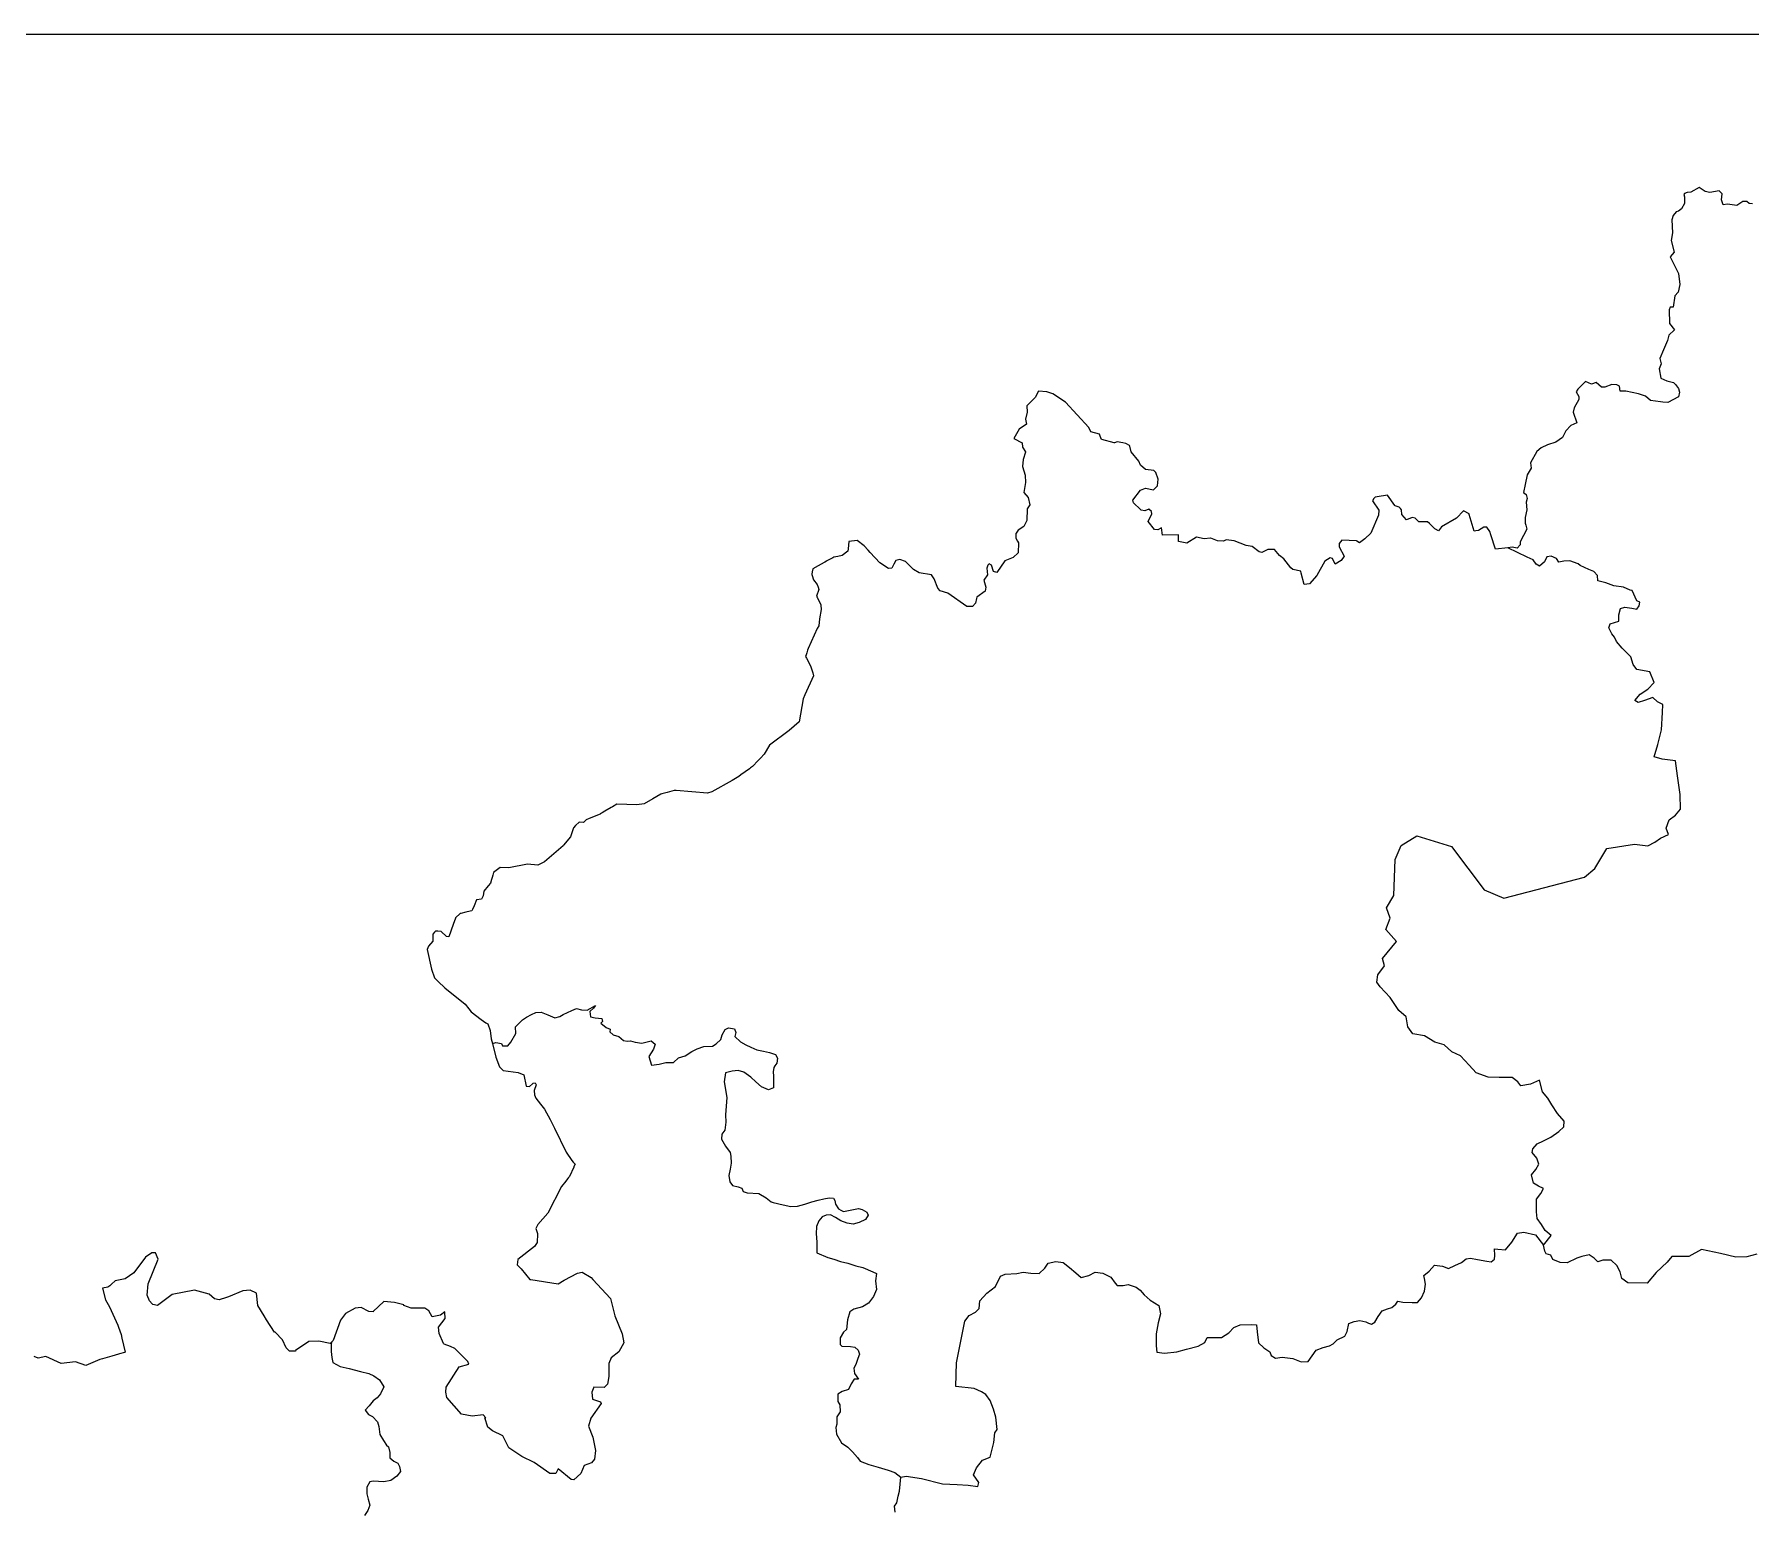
# Model space of a CAD drawing. Extents: x 0 to 1340, y 50 to 797.
# Drawn here: x 454 to 982, y 343 to 797 of the extents above; entities that cross this region are included whole.
import ezdxf

# ---------------------------------------------------------------- set-up
doc = ezdxf.new("R2010")
doc.units = 0
for name, color, linetype in [('Ausland', 7, 'CONTINUOUS'), ('Bezirksgrenzen', 7, 'CONTINUOUS'), ('Landesfläche', 7, 'CONTINUOUS'), ('Landesgrenzen', 7, 'CONTINUOUS')]:
    doc.layers.add(name, color=color, linetype=linetype)

msp = doc.modelspace()

# ---------------------------------------------------------------- linework, layer by layer
at = {"layer": 'Ausland', "color": 7}
msp.add_lwpolyline([(0, 796.91888), (1339.617067, 796.91888), (1339.617067, 49.807424), (0, 49.807424)], close=True, dxfattribs=at)
at = {"layer": 'Bezirksgrenzen', "color": 1}
for points in [[(918.330283, 424.217963), (920.748416, 427.177963), (918.883883, 428.739563), (917.736149, 430.576363), (916.410283, 432.413163), (916.218283, 434.518763), (916.240683, 438.423829), (917.521749, 440.141163), (918.382549, 441.635563), (916.857216, 442.431296), (915.334016, 443.283563), (914.735616, 445.922496), (916.014549, 447.523563), (916.938283, 449.190763), (916.323883, 451.014763), (914.937216, 452.795029), (915.138816, 453.900096), (916.413483, 455.383829), (918.330283, 456.328896), (920.667349, 457.496896), (923.134549, 459.186496), (924.587349, 460.610496), (924.742016, 462.354496), (922.657749, 464.737429), (920.935083, 467.400896), (919.674283, 469.472363), (918.112683, 471.432896), (917.180416, 475.013696), (914.425216, 473.739029), (911.451349, 473.228096), (910.528683, 474.531563), (908.718549, 475.798763), (907.592149, 475.826496), (904.685483, 475.780629), (901.370283, 475.976896), (897.659349, 477.231296), (895.515349, 479.673963), (892.846549, 482.479296), (890.147883, 483.766763), (887.760683, 485.925696), (884.932949, 486.750229), (881.770283, 488.632896), (878.166016, 489.246229), (876.668416, 491.379563), (876.082816, 494.543296), (873.809749, 496.462229), (871.166549, 500.491029), (868.090283, 503.713429), (867.097216, 505.193963), (867.431083, 507.415829), (869.435349, 510.206229), (868.815616, 512.496363), (873.156949, 517.646229), (869.816149, 521.368896), (871.200683, 524.877163), (870.055083, 528.025963), (872.298283, 531.889429), (872.774016, 542.908096), (874.587349, 547.202496), (879.357483, 550.222229), (890.092416, 546.916629), (900.110549, 533.605696), (906.122283, 531.028629), (930.976683, 537.469163), (934.172416, 540.117696), (937.846016, 546.271296), (946.432683, 547.631296), (950.537216, 547.128896), (952.607616, 548.262763), (954.408149, 549.519296), (956.800683, 550.642496), (956.122283, 552.579562), (957.054549, 555.129962), (959.034283, 556.552895), (960.551083, 558.451562), (960.390016, 562.943295), (959.659349, 568.733162), (959.026816, 573.351828), (954.944683, 573.832895), (952.406016, 574.520895), (953.598549, 578.289428), (954.684416, 582.877162), (955.015083, 588.179562), (955.055616, 590.629695), (953.410816, 591.474495), (952.009216, 592.785428), (949.502549, 591.836095), (947.536683, 591.287828), (946.480683, 591.889428), (948.173483, 593.842495), (950.452949, 595.377428), (952.445483, 597.441428), (951.078016, 600.674495), (947.119616, 601.444628), (945.959083, 602.982762), (945.226283, 605.270762), (942.546816, 608.001428), (940.801749, 610.016362), (940.232149, 611.368895), (939.420416, 612.432362), (938.502016, 614.199828), (938.879616, 615.475562), (940.250283, 615.919295), (941.561216, 616.302228), (941.536683, 618.226495), (942.100949, 620.143295), (943.415083, 620.642495), (945.544149, 620.312895), (947.079083, 619.993962), (947.809749, 621.031828), (948.004949, 622.134762), (947.064149, 622.561428), (945.635883, 625.678228), (945.046016, 625.863828), (943.044949, 626.773695), (940.027349, 627.121428), (937.552683, 628.040895), (935.132416, 628.723562), (935.043883, 630.358762), (933.817216, 631.547028), (932.347349, 632.215828), (929.700949, 633.429695), (928.999083, 633.968362), (926.524416, 634.887828), (924.684416, 634.802495), (923.137749, 634.481428), (922.385749, 635.601428), (920.738816, 636.334228), (919.370283, 636.066495), (918.690816, 634.504895), (917.126016, 633.190762), (916.129749, 633.849962), (915.206016, 635.211028), (913.394816, 636.000362), (907.417216, 638.880362)], [(594.881749, 486.278763), (595.999616, 486.578496), (597.682816, 486.321429), (598.023083, 485.619563), (599.651883, 485.595029), (600.592683, 486.743829), (602.074283, 489.400896), (602.039083, 491.437163), (604.154283, 493.559829), (605.441749, 494.358763), (606.904149, 495.208896), (608.305749, 495.830763), (609.933483, 495.922496), (611.958016, 495.077696), (614.099883, 494.232896), (615.614549, 494.619029), (616.726016, 495.184363), (619.354283, 496.428096), (620.815616, 497.103296), (622.319616, 496.617963), (624.063616, 496.593429), (626.578816, 498.009963), (626.046549, 497.143829), (624.929749, 496.113429), (625.086549, 494.482496), (626.536149, 494.171029), (628.567083, 493.965163), (628.791083, 493.032896), (628.320683, 492.573163), (629.876949, 491.211029), (631.148416, 490.670229), (631.023616, 489.915029), (632.059349, 488.969963), (633.855616, 488.418496), (635.238016, 487.236629), (636.368683, 487.020096), (637.437483, 487.118229), (638.810283, 486.723563), (640.847616, 486.430229), (643.750016, 487.118229), (645.022549, 486.133696), (644.513749, 484.560363), (643.089749, 482.292629), (643.815083, 479.605696), (646.258816, 479.920363), (648.241749, 480.471829), (650.622549, 480.437696), (652.207616, 481.870229), (654.191616, 482.540096), (656.239616, 483.792363), (657.933483, 484.639296), (659.917483, 485.367829), (662.593749, 485.504363), (663.762816, 486.184896), (665.230549, 487.560896), (665.651883, 488.952896), (666.541483, 490.566763), (667.535616, 491.137429), (669.391616, 490.760896), (669.786283, 489.647296), (669.539883, 488.430229), (671.208149, 486.777963), (672.942549, 485.878763), (674.419883, 485.147029), (676.301483, 484.360896), (678.336683, 483.967296), (680.221483, 483.475563), (682.003883, 482.884629), (682.662016, 481.782763), (682.470016, 480.210496), (681.823616, 479.463829), (681.470549, 478.946496), (681.337216, 477.552363), (681.380949, 476.212629), (681.414016, 473.884096), (681.400149, 472.604096), (679.824683, 471.985429), (677.684949, 473.006229), (676.017749, 474.543296), (674.403883, 475.906496), (672.271616, 477.508629), (670.502016, 477.964096), (668.670549, 477.768896), (666.631083, 477.297429), (666.251349, 474.510229), (667.011883, 469.669696), (666.664149, 464.318229), (666.697216, 462.108096), (666.440149, 459.666496), (665.495083, 458.341696), (665.363883, 456.888896), (666.675883, 454.657429), (668.049749, 452.777963), (668.271616, 451.667563), (668.423083, 449.513963), (668.110549, 447.597163), (667.681749, 445.623829), (667.951616, 443.698496), (668.812416, 442.640363), (670.492416, 442.150763), (671.708416, 441.725163), (672.105216, 440.787563), (673.262549, 440.306496), (676.864683, 440.079296), (679.116416, 438.825963), (680.730283, 437.521429), (681.308416, 437.339029), (684.383616, 436.599829), (686.727083, 436.132629), (688.772949, 436.248896), (691.054549, 436.831296), (693.158016, 437.528896), (695.142016, 438.109163), (696.884949, 438.456896), (698.587349, 438.835563), (699.863083, 438.642496), (700.262016, 437.939563), (700.482816, 436.829163), (701.398016, 435.419029), (702.176683, 434.996629), (702.941483, 434.568896), (707.568683, 435.499029), (708.659883, 435.198229), (710.162816, 434.360896), (710.502016, 433.484096), (709.731883, 432.156096), (707.802283, 431.195029), (705.967616, 430.673429), (704.042283, 431.021163), (702.178816, 431.719829), (700.493483, 432.766229), (698.994816, 433.592896), (697.599616, 433.495829), (696.430549, 432.931563), (695.370283, 431.721963), (694.596949, 429.929963), (694.572416, 427.719829), (694.674816, 426.555029), (694.718549, 425.040363), (694.697216, 423.236629), (694.739883, 421.841429), (698.155349, 420.392896), (700.010283, 419.959829), (701.978283, 419.233429), (704.238549, 418.676629), (706.730283, 417.884096), (708.931883, 417.385963), (711.997483, 416.005696), (713.154816, 415.521429), (712.780416, 413.200363), (713.101483, 410.575296), (712.206549, 408.436629), (710.672683, 406.422763), (708.800683, 405.228096), (706.120149, 404.564629), (704.948949, 403.710229), (704.224683, 401.218496), (703.843883, 398.255296), (702.961749, 397.454229), (701.897216, 395.723029), (701.876949, 393.685696), (702.393216, 393.155563), (705.065216, 393.000896), (706.399616, 392.864363), (707.494016, 391.859563), (707.828949, 390.632896), (707.407616, 389.301696), (706.748416, 387.446763), (706.155349, 386.349163), (706.312149, 384.719296), (707.571883, 382.953963), (706.235349, 382.974229), (705.347883, 381.532096), (704.458283, 379.798763), (702.591616, 379.185429), (701.244416, 378.332096), (701.220949, 376.121963), (701.790549, 375.122496), (701.883349, 372.909163), (700.878549, 371.353963), (700.852949, 369.084096), (700.552149, 368.099563), (700.820949, 365.999296), (702.303616, 363.419029), (704.265216, 362.051563), (705.703083, 360.633963), (707.251883, 358.866496), (708.110549, 357.688896), (710.775083, 356.721429), (713.613483, 355.862763), (716.684416, 354.948629), (718.769749, 354.275563), (720.545749, 352.862229)], [(720.545749, 352.862229), (722.210816, 353.119296), (726.962816, 352.402496), (733.383083, 350.785429), (737.968683, 350.595563), (741.334016, 350.368363), (744.289749, 349.971563), (744.600149, 351.189696), (742.951083, 353.488363), (743.857749, 355.684629), (745.754283, 358.044096), (748.091349, 358.997696), (749.207083, 363.521429), (749.545216, 366.488896), (750.257749, 367.465963), (749.852416, 371.260096), (749.080149, 373.775296), (748.132949, 376.413163), (746.768683, 378.239296), (745.387349, 379.078763), (743.197483, 380.101696), (737.482283, 380.764096), (737.758549, 388.052629), (740.330283, 400.827029), (741.577216, 402.552896), (743.625216, 403.628096), (744.689749, 404.775829), (744.899883, 407.046763), (747.028949, 409.456363), (749.732949, 411.453163), (751.293483, 414.689429), (752.753749, 415.248363), (756.301483, 415.541696), (758.223616, 415.918229), (760.600149, 415.648363), (763.212416, 415.549163), (764.921216, 417.095829), (765.933483, 418.652096), (768.323883, 419.195029), (770.526549, 418.927296), (772.535083, 417.381696), (774.425216, 415.719829), (776.087083, 414.294763), (778.476416, 414.837696), (780.411349, 415.915029), (782.730283, 415.645163), (785.208149, 414.382229), (786.512683, 412.497429), (787.140949, 411.789163), (789.000149, 411.760363), (790.513749, 412.141163), (793.056683, 411.286763), (794.262016, 410.335296), (795.458816, 408.918763), (797.350016, 407.316629), (799.996416, 405.641963), (800.537216, 403.129963), (799.795883, 400.344896), (799.162283, 396.975296), (799.160149, 393.191829), (799.419349, 391.264363), (801.738283, 390.934763), (805.520683, 391.341163), (808.496683, 392.227563), (812.052949, 393.160896), (814.104149, 394.291563), (814.882816, 395.793429), (819.239083, 395.783829), (821.584683, 397.202496), (823.122816, 398.926229), (824.992683, 399.709163), (828.420949, 399.773163), (830.046549, 399.747563), (830.244949, 397.529963), (830.655616, 394.204096), (832.315349, 392.662763), (834.153216, 391.351829), (834.601216, 390.295829), (835.865216, 389.401963), (837.962283, 389.775296), (841.208149, 389.317696), (843.748949, 388.342763), (845.954816, 388.425963), (847.203883, 390.210496), (848.450816, 391.940629), (850.555349, 392.720363), (852.538283, 393.271829), (853.649749, 393.835029), (854.830549, 395.041429), (857.229483, 396.226496), (857.949483, 397.671829), (858.512683, 400.164629), (860.147883, 400.721429), (861.894016, 400.987029), (863.689216, 400.667029), (864.495616, 400.188096), (865.476949, 399.878763), (866.474283, 400.504896), (867.546283, 402.236096), (868.736683, 403.964096), (870.374016, 404.637163), (871.715883, 405.083029), (872.952149, 406.111296), (873.545216, 406.973163), (875.110016, 406.716096), (877.954816, 406.612629), (879.636949, 406.528363), (880.880683, 407.963029), (881.725483, 410.049429), (882.051883, 412.254229), (881.730816, 414.008896), (881.569749, 414.885696), (883.216683, 416.199829), (884.874283, 418.095296), (887.249749, 417.764629), (889.097216, 417.036096), (891.086549, 417.995029), (893.191083, 418.894229), (894.545749, 419.977963), (895.940949, 420.189163), (898.026283, 419.808363), (900.921216, 419.296363), (902.313216, 419.096896), (903.313749, 419.897963), (903.447083, 421.059563), (903.247616, 423.044629), (904.290816, 423.028629), (906.670549, 422.814229), (908.683349, 425.171563), (910.350549, 427.881963), (912.332416, 428.258496), (915.918549, 427.384896), (918.330283, 424.217963)], [(984.075349, 421.440363), (980.979883, 420.623296), (977.597483, 420.507029), (972.873216, 421.643029), (966.964949, 422.859029), (963.073749, 420.710763), (961.747883, 420.708629), (957.853483, 420.690496), (956.402816, 419.026496), (953.025749, 415.822229), (950.302549, 412.544363), (944.372949, 412.593429), (942.499883, 413.969429), (941.999616, 416.020629), (940.964949, 417.961963), (939.154816, 419.570496), (936.606549, 419.557696), (935.114283, 419.060629), (933.947349, 420.189163), (932.482816, 421.207829), (930.161749, 420.724629), (928.614016, 420.228629), (925.683883, 418.821696), (923.473749, 418.894229), (921.281749, 419.861696), (920.603349, 421.095829), (919.159083, 421.525696), (918.823083, 422.348096), (918.330283, 424.217963)], [(545.382016, 394.389696), (545.315883, 393.534229), (545.249749, 391.459563), (545.508949, 389.604629), (545.823616, 388.098496), (548.058283, 386.846229), (550.866816, 386.241429), (554.260949, 385.349696), (556.834816, 384.741696), (558.420949, 384.004629), (560.189483, 382.747029), (561.444949, 380.614763), (560.426283, 378.513429), (559.394816, 377.281429), (558.242816, 376.338496), (556.923349, 374.813163), (555.719083, 373.407296), (556.786816, 372.142229), (557.964416, 371.455296), (559.502549, 369.849963), (559.990016, 368.461163), (560.259883, 365.966229), (561.337216, 364.121963), (562.291883, 362.623296), (562.939349, 362.166763), (563.374549, 360.370496), (563.339349, 358.802496), (564.579883, 357.771029), (565.756416, 357.089429), (566.351616, 356.108096), (566.609749, 354.544363), (565.522816, 353.080896), (563.674283, 351.839296), (561.466283, 351.349696), (559.889749, 351.447829), (558.198016, 351.542763), (557.208149, 351.358229), (556.241749, 349.720896), (556.270549, 347.688896), (556.703616, 346.009963), (557.137749, 344.157163), (556.521216, 342.523029), (555.550549, 341.059563)], [(718.858283, 342.060096), (718.644949, 343.924629), (719.353216, 344.907029), (719.782016, 346.936896), (720.147883, 348.502763), (720.545749, 352.862229)]]:
    msp.add_lwpolyline(points, dxfattribs=at)
at = {"layer": 'Landesfläche', "color": 7}
for points in [[(966.322923, 749.752768), (963.689589, 748.319435), (962.589589, 748.252768), (961.756256, 747.952768), (961.522923, 747.619435), (961.756256, 746.919435), (961.756256, 744.886101), (960.856256, 743.186101), (959.956256, 742.452768), (959.222923, 742.252768), (958.256256, 741.119435), (957.889589, 739.852768), (958.089589, 735.852768), (957.656256, 733.419435), (958.556256, 729.886101), (957.356256, 728.419435), (959.889589, 723.286101), (960.356256, 719.952768), (959.789589, 717.552768), (958.822923, 716.419435), (958.289589, 712.986101), (957.356256, 712.952768), (957.022923, 712.119435), (957.156256, 707.952768), (958.656256, 705.952768), (956.922923, 704.352768), (956.489589, 702.686101), (955.322923, 699.819435), (954.189589, 697.152768), (954.589589, 695.452768), (953.956256, 693.919435), (954.456256, 691.086101), (956.322923, 690.219435), (958.356256, 689.752768), (959.022923, 689.186101), (959.956256, 687.852768), (960.189589, 686.752768), (959.889589, 685.319435), (956.656256, 683.619435), (955.122923, 683.719435), (954.422923, 683.786101), (951.356256, 684.219435), (949.789589, 685.552768), (947.589589, 686.252768), (943.689589, 687.119435), (942.022923, 687.119435), (941.789589, 688.619435), (940.922923, 689.019435), (939.389589, 689.086101), (937.222923, 688.286101), (936.222923, 688.352768), (934.589589, 689.786101), (933.156256, 689.286101), (931.322923, 690.019435), (928.922923, 687.686101), (928.422923, 686.852768), (929.289589, 685.486101), (929.289589, 684.486101), (927.822923, 681.986101), (927.556256, 680.652768), (928.622923, 677.352768), (926.789589, 676.486101), (925.222923, 674.852768), (924.222923, 672.786101), (922.222923, 671.352768), (919.622923, 670.519435), (917.622923, 669.652768), (916.322923, 668.486101), (914.389589, 664.986101), (914.589589, 663.419434), (913.389589, 661.352768), (912.722923, 658.319434), (912.189589, 655.852768), (913.022923, 655.252768), (913.389589, 654.086101), (913.056256, 652.919434), (913.222923, 650.552768), (912.756256, 648.152768), (912.722976, 646.752768)], [(982.723136, 744.719221), (981.723136, 744.885888), (980.956469, 745.485888), (979.756469, 745.452555), (977.856469, 744.185888), (975.023136, 744.685888), (973.623136, 744.419221), (973.189803, 745.952555), (973.356469, 747.819221), (972.456469, 748.719221), (969.589803, 748.252555), (968.156469, 748.519221), (966.322923, 749.752768)], [(913.222976, 644.586101), (911.156309, 640.719435), (911.222976, 639.752768), (910.289643, 638.786101), (908.756309, 639.019435), (907.422976, 638.886101), (903.656309, 638.486101), (902.189643, 642.852768), (901.822976, 643.919435), (900.889643, 645.186101), (899.989643, 645.219435), (898.389643, 644.152768), (897.589643, 644.052768), (897.022976, 643.952768), (895.489643, 649.086101), (895.456363, 649.286101), (893.723029, 650.286101), (891.556363, 648.019435), (886.956363, 645.319435), (886.023029, 644.119435), (885.123029, 644.586101), (884.923029, 644.719435), (883.256363, 646.352768), (882.723029, 646.886101), (880.023029, 646.819435), (879.389696, 647.452768), (878.923029, 647.952768), (877.923029, 648.152768), (876.223029, 647.486101), (876.189749, 647.452768), (874.756416, 649.152768), (874.723136, 650.586101), (874.389803, 650.952768), (873.989803, 651.419434), (872.756469, 651.819434), (872.589803, 651.852768), (870.323136, 655.052768), (867.189803, 654.552768), (866.589803, 654.452768), (866.123136, 654.086101), (865.756469, 653.286101), (867.689803, 650.419434), (867.556469, 648.886101), (865.189803, 643.419435), (863.423136, 641.652768), (861.789803, 640.386101), (860.923136, 640.952768), (860.789803, 641.019435), (856.356469, 641.252768), (855.456469, 640.152768), (855.489749, 639.219435), (857.023083, 636.319435), (856.123083, 634.986101), (854.256416, 633.786101), (853.489749, 635.552768), (852.756416, 635.752768), (851.089749, 634.752768), (848.623083, 630.352768), (846.356416, 627.786101), (844.723083, 627.586101), (843.823083, 631.086101), (843.656416, 631.686101), (841.223083, 632.219435), (840.589749, 632.752768), (838.489749, 635.519435), (837.156416, 636.486101), (835.623083, 638.352768), (833.556416, 638.386101), (831.689749, 637.452768), (830.823083, 637.586101), (828.723083, 639.286101), (826.923083, 639.586101), (823.189749, 641.019435), (820.689749, 641.352768), (819.889749, 640.952768), (818.089749, 641.019435), (816.023083, 641.786101), (815.923136, 641.819435), (813.956469, 641.652768), (811.623136, 642.119435), (808.656469, 640.319435), (806.089803, 640.852768), (806.056523, 642.852768), (801.123189, 642.752768), (800.823189, 645.052768), (799.689856, 644.386101), (798.689856, 644.552768), (796.723189, 646.919435), (797.856523, 649.286101), (797.689856, 650.019434), (796.956523, 650.752768), (795.689856, 650.219434), (794.589856, 650.452768), (794.356523, 650.686101), (792.223189, 652.752768), (791.989856, 653.486101), (794.389856, 656.619434), (795.923189, 657.186101), (798.323189, 656.752768), (799.556523, 657.986101), (799.756523, 659.986101), (799.023189, 662.019434), (798.489856, 662.619434), (795.856523, 662.986101), (794.356523, 664.319434), (793.889856, 665.486101), (791.456523, 668.386101), (791.023189, 670.119435), (790.989909, 670.319435), (789.789909, 671.019435), (788.923243, 671.152768), (787.123243, 671.452768), (786.323243, 671.186101), (786.289963, 671.186101), (782.456629, 672.186101), (782.323296, 672.219435), (781.923296, 673.252768), (781.689963, 673.819435), (779.089963, 674.552768), (778.456629, 675.852768), (771.289963, 683.686101), (767.389963, 686.219435), (765.556629, 686.919435), (762.923296, 687.052768), (761.923296, 685.119435), (759.423296, 682.586101), (759.456576, 680.619435), (758.956576, 678.452768), (759.256576, 676.886101), (756.989909, 675.419435), (755.356576, 672.519435), (757.956576, 671.219435), (758.056523, 669.886101), (758.989856, 668.386101), (758.956576, 668.286101), (758.223243, 666.086101), (758.023243, 663.919434), (758.823243, 661.186101), (758.956576, 658.986101), (758.423243, 655.919434), (759.823243, 654.352768), (760.323243, 652.119434), (759.489909, 650.886101), (759.323243, 647.252768), (758.423243, 645.452768), (756.723243, 644.319435), (756.056576, 643.419435), (755.956629, 643.319435), (755.989909, 641.786101), (756.523243, 640.886101), (756.823243, 640.419435), (756.656576, 637.286101), (755.189909, 635.886101), (752.623243, 634.852768), (750.123243, 631.219435), (749.156576, 631.552768), (748.523243, 633.519435), (747.823243, 633.919435), (747.323243, 633.552768), (747.056576, 632.586101), (747.289909, 630.552768), (746.156576, 628.886101), (746.723243, 626.719435), (746.556576, 625.486101), (743.956576, 623.719435), (743.889909, 623.286101), (743.589909, 621.786101), (742.623243, 620.819435), (740.856576, 620.819435), (735.056576, 624.919435), (732.723243, 625.619435), (731.956576, 626.452768), (730.856576, 629.319435), (730.023243, 630.519435), (726.256576, 631.186101), (724.456576, 632.152768), (722.789909, 633.919435), (722.056576, 634.686101), (720.323243, 635.219435), (719.056576, 634.919435), (718.456576, 633.786101), (717.789909, 632.619435), (716.756576, 632.452768), (714.089909, 634.252768), (711.189909, 637.419435), (710.523243, 638.119435), (709.289909, 639.486101), (707.123243, 641.152768), (704.556576, 640.786101), (704.389909, 638.552768), (704.323243, 637.819435), (702.489909, 636.486101), (701.223243, 636.219435), (699.956576, 635.952768), (699.623243, 635.786101), (697.823243, 634.819435), (697.723296, 634.752768), (697.223296, 634.486101), (697.023296, 634.386101), (695.156629, 633.319435), (693.523296, 632.352768), (693.356629, 631.519435), (693.223296, 630.786101), (693.223296, 630.686101), (693.323243, 630.352768), (693.689909, 629.019435), (694.889909, 627.619435), (695.123243, 626.786101), (695.389909, 625.986101), (694.656576, 624.019435), (694.823243, 623.686101), (695.956576, 621.352768), (696.023243, 621.252768), (696.123189, 619.886101), (695.556523, 616.986101), (695.323189, 614.886101), (694.823189, 614.019435), (692.056523, 607.852768), (691.923189, 607.386101), (691.656523, 606.552768), (691.423189, 605.886101), (691.256523, 605.386101), (691.523189, 604.919435), (692.423189, 603.319435), (692.923189, 602.219435), (692.989856, 601.952768), (693.523189, 600.386101), (693.689856, 599.486101), (691.023189, 593.586101), (690.489856, 592.386101), (689.256523, 585.319435), (686.256523, 582.619435), (680.189856, 578.152768), (678.556523, 575.352768), (677.423189, 574.152768), (676.689856, 573.352768), (674.923189, 571.519435), (674.356523, 571.119435), (674.256576, 571.052768), (673.989909, 570.852768), (671.389909, 568.952768), (670.756576, 568.486101), (668.656576, 567.286101), (662.456576, 563.719435), (661.123243, 563.319435), (651.456576, 564.119435), (650.823243, 564.152768), (648.689909, 563.586101), (647.089909, 563.186101), (646.723243, 563.086101), (644.223243, 561.619435), (641.589909, 560.052768), (639.323243, 559.719435), (633.156576, 559.952768), (631.823243, 559.186101), (631.423243, 558.952768), (629.489909, 557.786101), (628.656576, 557.319435), (628.089909, 556.986101), (628.023243, 556.919435), (624.689909, 555.519435), (623.723243, 555.119435), (623.423243, 554.819435), (622.889909, 554.352768), (621.556576, 554.419435), (620.456576, 553.386101), (619.823243, 552.719435), (618.889909, 549.919435), (616.823243, 547.352768), (616.656576, 547.152768), (611.623243, 542.852768), (610.956576, 542.252768), (608.856576, 541.186101), (605.656576, 541.486101), (603.123243, 540.986101), (602.556576, 540.852768), (599.956576, 540.352768), (597.256576, 540.419435), (595.256576, 538.919435), (595.056576, 538.152768), (594.823243, 537.352768), (594.656576, 536.752768), (594.356576, 535.619435), (593.589909, 534.852768), (592.256576, 533.219435), (592.089909, 531.752768), (591.523243, 530.719435), (590.056576, 530.552768), (589.256576, 528.686101), (588.756576, 527.586101), (588.556576, 527.152768), (587.156576, 526.852768), (586.723243, 526.719435), (585.189909, 526.352768), (584.956576, 526.319488), (583.556576, 524.952821), (583.523296, 524.886155), (582.823296, 522.886155), (581.489963, 519.119488), (580.789963, 519.219435), (579.156629, 520.819435), (578.056629, 520.886101), (577.356629, 520.919381), (577.089963, 520.586048), (576.556629, 519.919381), (576.589909, 517.786048), (575.223243, 516.252715), (574.789909, 515.186048), (576.123243, 509.152715), (577.056576, 506.552715), (577.989909, 505.586048), (578.023189, 505.552768), (578.423189, 505.152768), (580.056523, 503.652768), (580.289856, 503.452768), (586.556523, 498.452768), (587.656523, 496.952768), (588.356523, 496.052768), (591.456523, 493.719435), (592.923189, 492.619435), (593.489856, 492.319435), (594.256523, 490.252768), (594.523189, 487.752768), (594.889856, 486.286101), (595.923189, 482.052768), (597.123189, 479.152768), (598.256523, 478.019435), (602.856523, 477.419435), (604.589856, 476.619435), (605.256523, 473.186101), (606.323189, 473.052768), (607.189856, 473.852768), (607.456523, 474.086101), (608.023189, 474.186048), (608.323189, 473.586048), (607.789856, 471.786048), (607.889803, 470.486048), (608.256469, 469.486048), (609.689803, 467.652715), (610.923136, 466.052715), (612.723136, 462.886048), (613.989803, 460.219381), (617.556469, 452.852715), (619.356469, 450.252715), (619.756469, 449.786048), (620.323136, 449.119381), (619.989803, 448.419381), (619.923136, 448.252715), (618.589803, 445.386048), (618.323136, 445.052715), (618.056469, 444.686048), (617.456469, 443.919381), (616.189803, 442.319381), (611.989803, 434.052715), (608.889803, 430.552715), (608.289803, 429.386048), (608.823136, 427.786048), (608.823136, 427.686101), (608.656469, 425.086101), (607.823136, 423.786101), (602.723136, 419.786101), (602.489803, 418.152768), (603.789803, 416.952768), (606.389803, 413.652768), (606.723136, 413.652768), (615.123136, 412.286101), (617.023136, 413.452768), (621.123136, 415.619435), (622.523136, 415.886101), (625.289803, 414.286101), (625.856469, 413.652768), (631.223136, 407.819435), (632.623136, 402.519435), (634.856469, 396.919435), (635.323136, 394.152768), (633.823136, 391.419435), (631.456469, 389.519435), (630.723136, 387.786101), (630.723136, 383.819435), (630.323136, 381.486101), (629.256469, 380.386101), (626.123136, 380.486048), (625.456469, 379.019381), (625.756469, 376.786048), (628.123136, 376.019381), (628.323136, 375.486048), (625.156469, 370.952715), (624.523136, 368.552715), (625.856469, 365.119381), (626.623136, 360.986048), (626.323136, 358.352715), (625.389803, 357.219381), (623.089803, 356.419381), (622.123136, 353.952715), (619.989803, 351.952715), (619.123136, 352.086048), (615.189803, 355.419381), (614.423136, 353.919381), (612.623136, 353.986048), (607.723136, 357.286048), (603.989803, 359.152715), (599.956469, 361.819381), (598.156469, 365.586048), (594.956469, 367.119381), (593.523136, 368.252715), (592.589803, 371.119381), (592.889803, 371.119381), (592.056469, 372.019381), (588.723136, 371.552715), (585.389803, 372.252715), (580.923136, 377.352715), (580.523136, 379.019381), (580.689803, 380.486048), (584.623136, 386.752715), (587.656469, 387.586048), (587.389803, 388.419381), (583.356469, 392.419381), (581.956469, 392.986048), (580.023136, 393.752715), (579.856469, 393.986048), (578.523136, 396.986048), (578.323136, 399.019381), (580.389803, 401.686048), (580.289856, 403.619381), (580.256576, 403.719328), (578.923243, 402.652661), (576.389909, 402.119328), (575.856576, 403.119328), (575.356576, 404.019328), (574.123243, 404.785995), (569.889909, 404.819275), (567.656576, 405.652608), (567.656576, 405.852608), (564.756576, 406.619275), (561.456576, 406.885941), (558.223243, 403.785941), (558.189963, 403.752661), (556.823296, 403.852608), (554.523296, 405.052608), (552.656629, 404.785941), (549.723296, 403.152608), (548.123296, 401.119275), (545.856629, 394.919275), (545.389963, 394.385941), (545.023296, 393.985941), (541.456629, 394.652608), (538.423299, 394.585941), (534.323299, 391.819275), (534.323299, 391.585941), (532.456633, 391.619221), (531.423299, 392.652555), (530.323299, 395.085888), (528.089966, 397.452555), (527.789966, 397.485835), (525.423299, 401.252501), (524.656633, 402.519168), (522.689966, 405.619168), (522.289966, 409.452501), (520.323299, 410.352501), (518.123299, 410.152501), (513.656633, 408.352501), (513.089966, 408.119168), (510.823299, 407.385835), (509.389966, 407.719168), (507.723299, 409.152501), (503.189966, 410.352501), (496.323299, 409.085835), (491.789966, 405.619168), (490.356633, 405.985835), (490.189966, 406.185835), (489.323299, 407.085835), (488.656633, 408.852501), (488.923299, 412.319168), (492.056633, 419.919168), (491.223299, 421.819168), (490.123299, 421.819168), (488.123299, 420.552501), (484.523299, 415.719168), (481.923299, 413.819168), (478.823299, 413.219168), (477.723299, 412.252501), (477.156633, 411.752501), (476.556633, 411.252501), (474.889966, 410.952501), (475.856633, 407.385835), (477.089966, 405.252501), (479.623299, 399.619168), (479.623299, 399.585888), (479.823299, 398.985888), (480.623299, 396.685888), (480.889966, 395.585888), (481.889966, 391.252555), (481.723299, 391.219275), (480.189966, 390.752608), (479.789966, 390.652661), (477.789966, 390.085995), (474.923299, 389.285995), (474.123299, 389.052661), (469.823299, 387.219328), (466.589966, 388.352661), (462.156633, 387.819328), (457.423299, 389.985995), (455.156633, 389.452661), (453.889966, 389.919328)]]:
    msp.add_lwpolyline(points, dxfattribs=at)
msp.add_open_spline([(912.722976, 646.752768), (912.722976, 646.752768), (912.712096, 646.719435), (913.222976, 644.586101)], degree=3, dxfattribs=at)
at = {"layer": 'Landesgrenzen', "color": 1}
for points in [[(966.322923, 749.752768), (963.689589, 748.319435), (962.589589, 748.252768), (961.756256, 747.952768), (961.522923, 747.619435), (961.756256, 746.919435), (961.756256, 744.886101), (960.856256, 743.186101), (959.956256, 742.452768), (959.222923, 742.252768), (958.256256, 741.119435), (957.889589, 739.852768), (958.089589, 735.852768), (957.656256, 733.419435), (958.556256, 729.886101), (957.356256, 728.419435), (959.889589, 723.286101), (960.356256, 719.952768), (959.789589, 717.552768), (958.822923, 716.419435), (958.289589, 712.986101), (957.356256, 712.952768), (957.022923, 712.119435), (957.156256, 707.952768), (958.656256, 705.952768), (956.922923, 704.352768), (956.489589, 702.686101), (955.322923, 699.819435), (954.189589, 697.152768), (954.589589, 695.452768), (953.956256, 693.919435), (954.456256, 691.086101), (956.322923, 690.219435), (958.356256, 689.752768), (959.022923, 689.186101), (959.956256, 687.852768), (960.189589, 686.752768), (959.889589, 685.319435), (956.656256, 683.619435), (955.122923, 683.719435), (954.422923, 683.786101), (951.356256, 684.219435), (949.789589, 685.552768), (947.589589, 686.252768), (943.689589, 687.119435), (942.022923, 687.119435), (941.789589, 688.619435), (940.922923, 689.019435), (939.389589, 689.086101), (937.222923, 688.286101), (936.222923, 688.352768), (934.589589, 689.786101), (933.156256, 689.286101), (931.322923, 690.019435), (928.922923, 687.686101), (928.422923, 686.852768), (929.289589, 685.486101), (929.289589, 684.486101), (927.822923, 681.986101), (927.556256, 680.652768), (928.622923, 677.352768), (926.789589, 676.486101), (925.222923, 674.852768), (924.222923, 672.786101), (922.222923, 671.352768), (919.622923, 670.519435), (917.622923, 669.652768), (916.322923, 668.486101), (914.389589, 664.986101), (914.589589, 663.419434), (913.389589, 661.352768), (912.722923, 658.319434), (912.189589, 655.852768), (913.022923, 655.252768), (913.389589, 654.086101), (913.056256, 652.919434), (913.222923, 650.552768), (912.756256, 648.152768), (912.722976, 646.752768)], [(982.723136, 744.719221), (981.723136, 744.885888), (980.956469, 745.485888), (979.756469, 745.452555), (977.856469, 744.185888), (975.023136, 744.685888), (973.623136, 744.419221), (973.189803, 745.952555), (973.356469, 747.819221), (972.456469, 748.719221), (969.589803, 748.252555), (968.156469, 748.519221), (966.322923, 749.752768)], [(913.222976, 644.586101), (911.156309, 640.719435), (911.222976, 639.752768), (910.289643, 638.786101), (908.756309, 639.019435), (907.422976, 638.886101), (903.656309, 638.486101), (902.189643, 642.852768), (901.822976, 643.919435), (900.889643, 645.186101), (899.989643, 645.219435), (898.389643, 644.152768), (897.589643, 644.052768), (897.022976, 643.952768), (895.489643, 649.086101), (895.456363, 649.286101), (893.723029, 650.286101), (891.556363, 648.019435), (886.956363, 645.319435), (886.023029, 644.119435), (885.123029, 644.586101), (884.923029, 644.719435), (883.256363, 646.352768), (882.723029, 646.886101), (880.023029, 646.819435), (879.389696, 647.452768), (878.923029, 647.952768), (877.923029, 648.152768), (876.223029, 647.486101), (876.189749, 647.452768), (874.756416, 649.152768), (874.723136, 650.586101), (874.389803, 650.952768), (873.989803, 651.419434), (872.756469, 651.819434), (872.589803, 651.852768), (870.323136, 655.052768), (867.189803, 654.552768), (866.589803, 654.452768), (866.123136, 654.086101), (865.756469, 653.286101), (867.689803, 650.419434), (867.556469, 648.886101), (865.189803, 643.419435), (863.423136, 641.652768), (861.789803, 640.386101), (860.923136, 640.952768), (860.789803, 641.019435), (856.356469, 641.252768), (855.456469, 640.152768), (855.489749, 639.219435), (857.023083, 636.319435), (856.123083, 634.986101), (854.256416, 633.786101), (853.489749, 635.552768), (852.756416, 635.752768), (851.089749, 634.752768), (848.623083, 630.352768), (846.356416, 627.786101), (844.723083, 627.586101), (843.823083, 631.086101), (843.656416, 631.686101), (841.223083, 632.219435), (840.589749, 632.752768), (838.489749, 635.519435), (837.156416, 636.486101), (835.623083, 638.352768), (833.556416, 638.386101), (831.689749, 637.452768), (830.823083, 637.586101), (828.723083, 639.286101), (826.923083, 639.586101), (823.189749, 641.019435), (820.689749, 641.352768), (819.889749, 640.952768), (818.089749, 641.019435), (816.023083, 641.786101), (815.923136, 641.819435), (813.956469, 641.652768), (811.623136, 642.119435), (808.656469, 640.319435), (806.089803, 640.852768), (806.056523, 642.852768), (801.123189, 642.752768), (800.823189, 645.052768), (799.689856, 644.386101), (798.689856, 644.552768), (796.723189, 646.919435), (797.856523, 649.286101), (797.689856, 650.019434), (796.956523, 650.752768), (795.689856, 650.219434), (794.589856, 650.452768), (794.356523, 650.686101), (792.223189, 652.752768), (791.989856, 653.486101), (794.389856, 656.619434), (795.923189, 657.186101), (798.323189, 656.752768), (799.556523, 657.986101), (799.756523, 659.986101), (799.023189, 662.019434), (798.489856, 662.619434), (795.856523, 662.986101), (794.356523, 664.319434), (793.889856, 665.486101), (791.456523, 668.386101), (791.023189, 670.119435), (790.989909, 670.319435), (789.789909, 671.019435), (788.923243, 671.152768), (787.123243, 671.452768), (786.323243, 671.186101), (786.289963, 671.186101), (782.456629, 672.186101), (782.323296, 672.219435), (781.923296, 673.252768), (781.689963, 673.819435), (779.089963, 674.552768), (778.456629, 675.852768), (771.289963, 683.686101), (767.389963, 686.219435), (765.556629, 686.919435), (762.923296, 687.052768), (761.923296, 685.119435), (759.423296, 682.586101), (759.456576, 680.619435), (758.956576, 678.452768), (759.256576, 676.886101), (756.989909, 675.419435), (755.356576, 672.519435), (757.956576, 671.219435), (758.056523, 669.886101), (758.989856, 668.386101), (758.956576, 668.286101), (758.223243, 666.086101), (758.023243, 663.919434), (758.823243, 661.186101), (758.956576, 658.986101), (758.423243, 655.919434), (759.823243, 654.352768), (760.323243, 652.119434), (759.489909, 650.886101), (759.323243, 647.252768), (758.423243, 645.452768), (756.723243, 644.319435), (756.056576, 643.419435), (755.956629, 643.319435), (755.989909, 641.786101), (756.523243, 640.886101), (756.823243, 640.419435), (756.656576, 637.286101), (755.189909, 635.886101), (752.623243, 634.852768), (750.123243, 631.219435), (749.156576, 631.552768), (748.523243, 633.519435), (747.823243, 633.919435), (747.323243, 633.552768), (747.056576, 632.586101), (747.289909, 630.552768), (746.156576, 628.886101), (746.723243, 626.719435), (746.556576, 625.486101), (743.956576, 623.719435), (743.889909, 623.286101), (743.589909, 621.786101), (742.623243, 620.819435), (740.856576, 620.819435), (735.056576, 624.919435), (732.723243, 625.619435), (731.956576, 626.452768), (730.856576, 629.319435), (730.023243, 630.519435), (726.256576, 631.186101), (724.456576, 632.152768), (722.789909, 633.919435), (722.056576, 634.686101), (720.323243, 635.219435), (719.056576, 634.919435), (718.456576, 633.786101), (717.789909, 632.619435), (716.756576, 632.452768), (714.089909, 634.252768), (711.189909, 637.419435), (710.523243, 638.119435), (709.289909, 639.486101), (707.123243, 641.152768), (704.556576, 640.786101), (704.389909, 638.552768), (704.323243, 637.819435), (702.489909, 636.486101), (701.223243, 636.219435), (699.956576, 635.952768), (699.623243, 635.786101), (697.823243, 634.819435), (697.723296, 634.752768), (697.223296, 634.486101), (697.023296, 634.386101), (695.156629, 633.319435), (693.523296, 632.352768), (693.356629, 631.519435), (693.223296, 630.786101), (693.223296, 630.686101), (693.323243, 630.352768), (693.689909, 629.019435), (694.889909, 627.619435), (695.123243, 626.786101), (695.389909, 625.986101), (694.656576, 624.019435), (694.823243, 623.686101), (695.956576, 621.352768), (696.023243, 621.252768), (696.123189, 619.886101), (695.556523, 616.986101), (695.323189, 614.886101), (694.823189, 614.019435), (692.056523, 607.852768), (691.923189, 607.386101), (691.656523, 606.552768), (691.423189, 605.886101), (691.256523, 605.386101), (691.523189, 604.919435), (692.423189, 603.319435), (692.923189, 602.219435), (692.989856, 601.952768), (693.523189, 600.386101), (693.689856, 599.486101), (691.023189, 593.586101), (690.489856, 592.386101), (689.256523, 585.319435), (686.256523, 582.619435), (680.189856, 578.152768), (678.556523, 575.352768), (677.423189, 574.152768), (676.689856, 573.352768), (674.923189, 571.519435), (674.356523, 571.119435), (674.256576, 571.052768), (673.989909, 570.852768), (671.389909, 568.952768), (670.756576, 568.486101), (668.656576, 567.286101), (662.456576, 563.719435), (661.123243, 563.319435), (651.456576, 564.119435), (650.823243, 564.152768), (648.689909, 563.586101), (647.089909, 563.186101), (646.723243, 563.086101), (644.223243, 561.619435), (641.589909, 560.052768), (639.323243, 559.719435), (633.156576, 559.952768), (631.823243, 559.186101), (631.423243, 558.952768), (629.489909, 557.786101), (628.656576, 557.319435), (628.089909, 556.986101), (628.023243, 556.919435), (624.689909, 555.519435), (623.723243, 555.119435), (623.423243, 554.819435), (622.889909, 554.352768), (621.556576, 554.419435), (620.456576, 553.386101), (619.823243, 552.719435), (618.889909, 549.919435), (616.823243, 547.352768), (616.656576, 547.152768), (611.623243, 542.852768), (610.956576, 542.252768), (608.856576, 541.186101), (605.656576, 541.486101), (603.123243, 540.986101), (602.556576, 540.852768), (599.956576, 540.352768), (597.256576, 540.419435), (595.256576, 538.919435), (595.056576, 538.152768), (594.823243, 537.352768), (594.656576, 536.752768), (594.356576, 535.619435), (593.589909, 534.852768), (592.256576, 533.219435), (592.089909, 531.752768), (591.523243, 530.719435), (590.056576, 530.552768), (589.256576, 528.686101), (588.756576, 527.586101), (588.556576, 527.152768), (587.156576, 526.852768), (586.723243, 526.719435), (585.189909, 526.352768), (584.956576, 526.319488), (583.556576, 524.952821), (583.523296, 524.886155), (582.823296, 522.886155), (581.489963, 519.119488), (580.789963, 519.219435), (579.156629, 520.819435), (578.056629, 520.886101), (577.356629, 520.919381), (577.089963, 520.586048), (576.556629, 519.919381), (576.589909, 517.786048), (575.223243, 516.252715), (574.789909, 515.186048), (576.123243, 509.152715), (577.056576, 506.552715), (577.989909, 505.586048), (578.023189, 505.552768), (578.423189, 505.152768), (580.056523, 503.652768), (580.289856, 503.452768), (586.556523, 498.452768), (587.656523, 496.952768), (588.356523, 496.052768), (591.456523, 493.719435), (592.923189, 492.619435), (593.489856, 492.319435), (594.256523, 490.252768), (594.523189, 487.752768), (594.889856, 486.286101), (595.923189, 482.052768), (597.123189, 479.152768), (598.256523, 478.019435), (602.856523, 477.419435), (604.589856, 476.619435), (605.256523, 473.186101), (606.323189, 473.052768), (607.189856, 473.852768), (607.456523, 474.086101), (608.023189, 474.186048), (608.323189, 473.586048), (607.789856, 471.786048), (607.889803, 470.486048), (608.256469, 469.486048), (609.689803, 467.652715), (610.923136, 466.052715), (612.723136, 462.886048), (613.989803, 460.219381), (617.556469, 452.852715), (619.356469, 450.252715), (619.756469, 449.786048), (620.323136, 449.119381), (619.989803, 448.419381), (619.923136, 448.252715), (618.589803, 445.386048), (618.323136, 445.052715), (618.056469, 444.686048), (617.456469, 443.919381), (616.189803, 442.319381), (611.989803, 434.052715), (608.889803, 430.552715), (608.289803, 429.386048), (608.823136, 427.786048), (608.823136, 427.686101), (608.656469, 425.086101), (607.823136, 423.786101), (602.723136, 419.786101), (602.489803, 418.152768), (603.789803, 416.952768), (606.389803, 413.652768), (606.723136, 413.652768), (615.123136, 412.286101), (617.023136, 413.452768), (621.123136, 415.619435), (622.523136, 415.886101), (625.289803, 414.286101), (625.856469, 413.652768), (631.223136, 407.819435), (632.623136, 402.519435), (634.856469, 396.919435), (635.323136, 394.152768), (633.823136, 391.419435), (631.456469, 389.519435), (630.723136, 387.786101), (630.723136, 383.819435), (630.323136, 381.486101), (629.256469, 380.386101), (626.123136, 380.486048), (625.456469, 379.019381), (625.756469, 376.786048), (628.123136, 376.019381), (628.323136, 375.486048), (625.156469, 370.952715), (624.523136, 368.552715), (625.856469, 365.119381), (626.623136, 360.986048), (626.323136, 358.352715), (625.389803, 357.219381), (623.089803, 356.419381), (622.123136, 353.952715), (619.989803, 351.952715), (619.123136, 352.086048), (615.189803, 355.419381), (614.423136, 353.919381), (612.623136, 353.986048), (607.723136, 357.286048), (603.989803, 359.152715), (599.956469, 361.819381), (598.156469, 365.586048), (594.956469, 367.119381), (593.523136, 368.252715), (592.589803, 371.119381), (592.889803, 371.119381), (592.056469, 372.019381), (588.723136, 371.552715), (585.389803, 372.252715), (580.923136, 377.352715), (580.523136, 379.019381), (580.689803, 380.486048), (584.623136, 386.752715), (587.656469, 387.586048), (587.389803, 388.419381), (583.356469, 392.419381), (581.956469, 392.986048), (580.023136, 393.752715), (579.856469, 393.986048), (578.523136, 396.986048), (578.323136, 399.019381), (580.389803, 401.686048), (580.289856, 403.619381), (580.256576, 403.719328), (578.923243, 402.652661), (576.389909, 402.119328), (575.856576, 403.119328), (575.356576, 404.019328), (574.123243, 404.785995), (569.889909, 404.819275), (567.656576, 405.652608), (567.656576, 405.852608), (564.756576, 406.619275), (561.456576, 406.885941), (558.223243, 403.785941), (558.189963, 403.752661), (556.823296, 403.852608), (554.523296, 405.052608), (552.656629, 404.785941), (549.723296, 403.152608), (548.123296, 401.119275), (545.856629, 394.919275), (545.389963, 394.385941), (545.023296, 393.985941), (541.456629, 394.652608), (538.423299, 394.585941), (534.323299, 391.819275), (534.323299, 391.585941), (532.456633, 391.619221), (531.423299, 392.652555), (530.323299, 395.085888), (528.089966, 397.452555), (527.789966, 397.485835), (525.423299, 401.252501), (524.656633, 402.519168), (522.689966, 405.619168), (522.289966, 409.452501), (520.323299, 410.352501), (518.123299, 410.152501), (513.656633, 408.352501), (513.089966, 408.119168), (510.823299, 407.385835), (509.389966, 407.719168), (507.723299, 409.152501), (503.189966, 410.352501), (496.323299, 409.085835), (491.789966, 405.619168), (490.356633, 405.985835), (490.189966, 406.185835), (489.323299, 407.085835), (488.656633, 408.852501), (488.923299, 412.319168), (492.056633, 419.919168), (491.223299, 421.819168), (490.123299, 421.819168), (488.123299, 420.552501), (484.523299, 415.719168), (481.923299, 413.819168), (478.823299, 413.219168), (477.723299, 412.252501), (477.156633, 411.752501), (476.556633, 411.252501), (474.889966, 410.952501), (475.856633, 407.385835), (477.089966, 405.252501), (479.623299, 399.619168), (479.623299, 399.585888), (479.823299, 398.985888), (480.623299, 396.685888), (480.889966, 395.585888), (481.889966, 391.252555), (481.723299, 391.219275), (480.189966, 390.752608), (479.789966, 390.652661), (477.789966, 390.085995), (474.923299, 389.285995), (474.123299, 389.052661), (469.823299, 387.219328), (466.589966, 388.352661), (462.156633, 387.819328), (457.423299, 389.985995), (455.156633, 389.452661), (453.889966, 389.919328)]]:
    msp.add_lwpolyline(points, dxfattribs=at)
msp.add_open_spline([(912.722976, 646.752768), (912.722976, 646.752768), (912.712096, 646.719435), (913.222976, 644.586101)], degree=3, dxfattribs=at)

doc.saveas('drawing.dxf')
